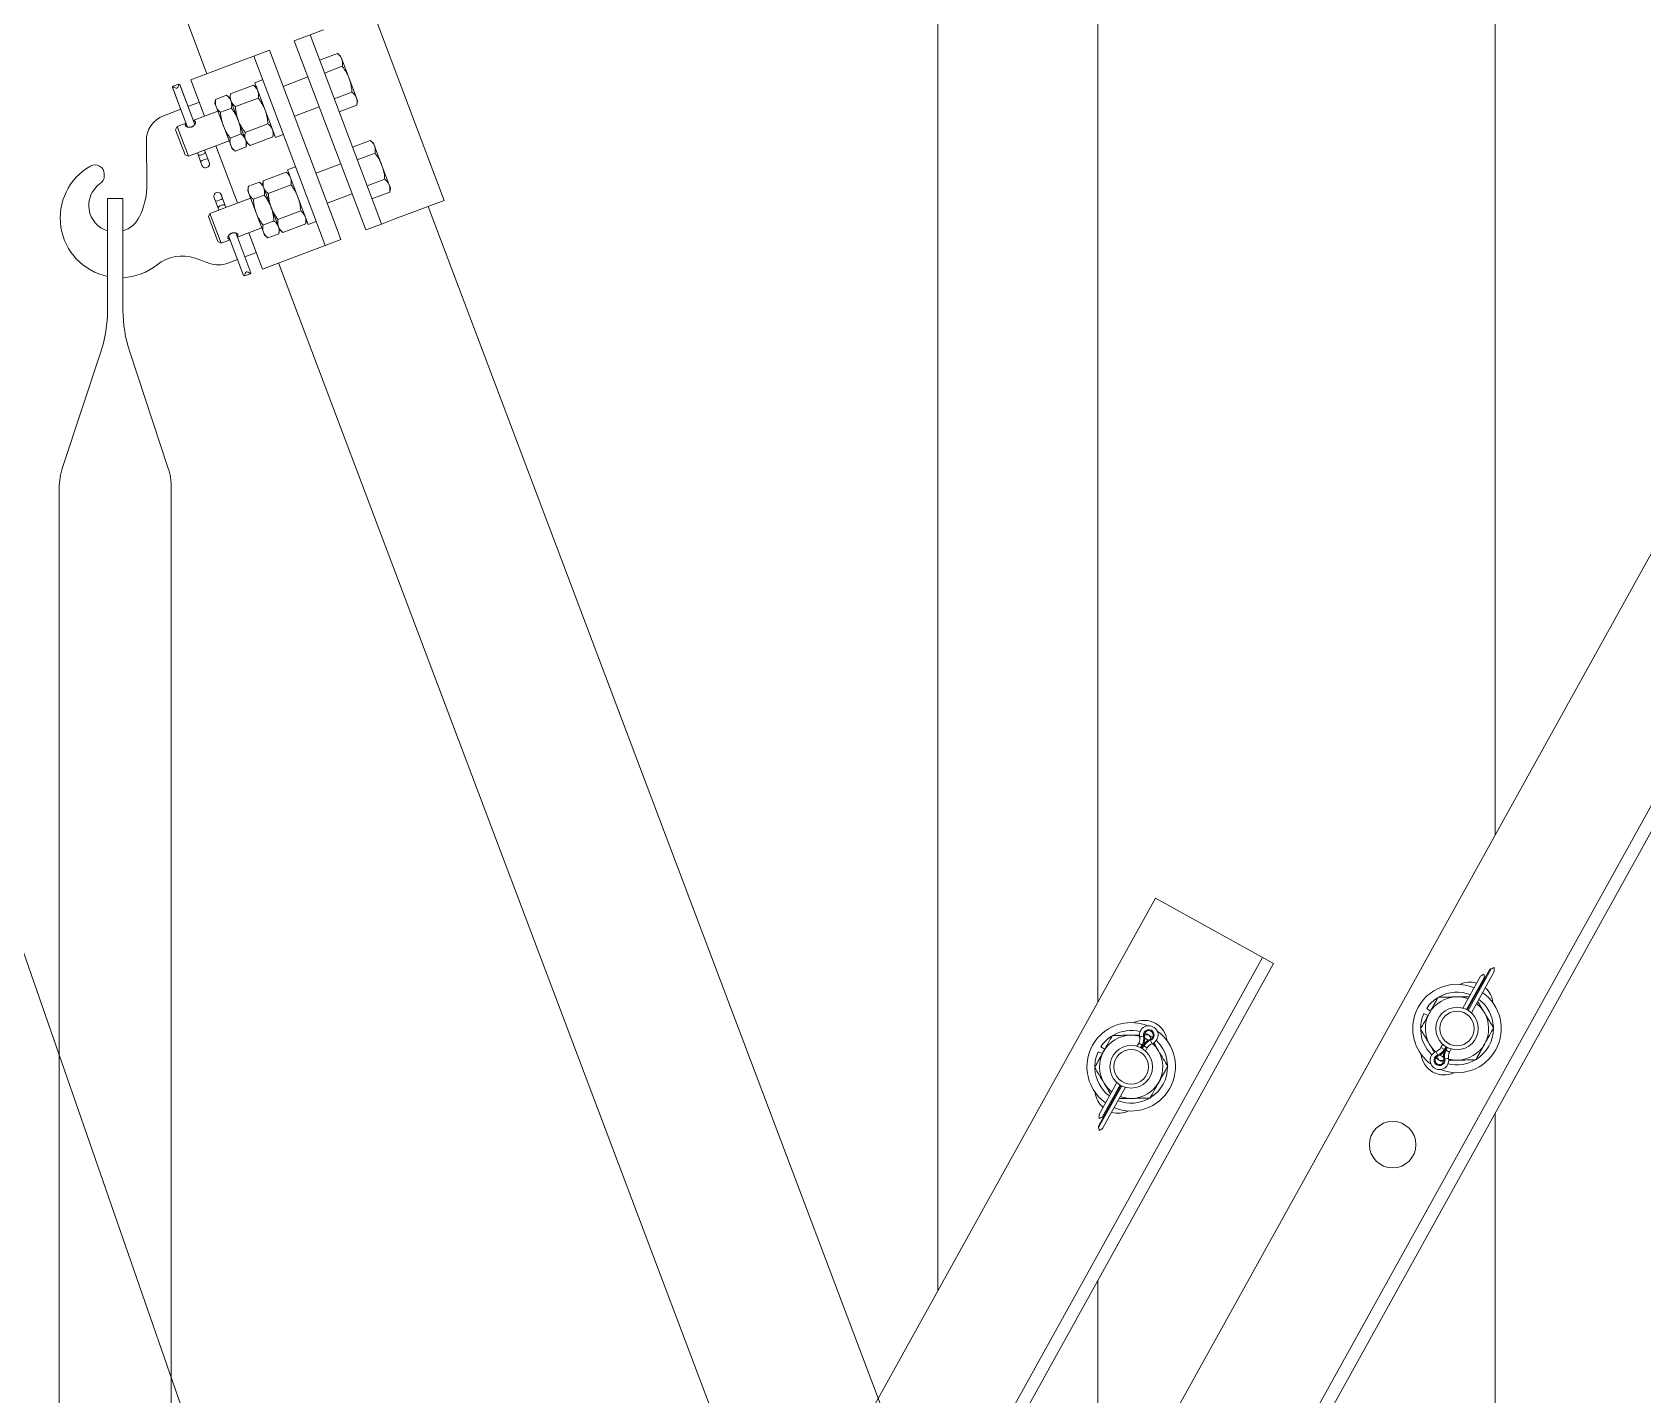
# Model space of a CAD drawing. Header units: millimetres. Extents: x -37020 to 35906, y -101 to 52234.
# Drawn here: x -281.839 to -281.232, y 327.2 to 327.713 of the extents above; entities that cross this region are included whole.
import ezdxf

# ---------------------------------------------------------------- set-up
doc = ezdxf.new("R2010")
doc.units = ezdxf.units.MM

msp = doc.modelspace()

# ---------------------------------------------------------------- linework, layer by layer
at = {"color": 251, "linetype": 'Continuous', "lineweight": 15}
for p, q in [((-282.0246, 328.36404), (-281.77283, 327.69721)), ((-281.49752, 328.31253), (-281.49752, 327.23883)), ((-281.43722, 327.34761), (-281.43722, 328.31253)), ((-281.28752, 328.31253), (-281.28752, 327.41067)), ((-281.68347, 327.6495), (-281.71038, 327.72079)), ((-281.72894, 327.71378), (-281.734, 327.71187)), ((-281.73995, 327.70963), (-281.734, 327.71187)), ((-281.73818, 327.70495), (-281.73995, 327.70963)), ((-281.734, 327.71187), (-281.73224, 327.70719)), ((-281.70886, 327.64526), (-281.73224, 327.70719)), ((-281.76031, 327.70194), (-281.77886, 327.69493)), ((-281.75524, 327.70385), (-281.76031, 327.70194)), ((-281.75524, 327.70385), (-281.7493, 327.70609)), ((-281.75348, 327.69917), (-281.75524, 327.70385)), ((-281.7493, 327.70609), (-281.74753, 327.70142)), ((-281.72415, 327.63948), (-281.74753, 327.70142)), ((-281.7148, 327.64302), (-281.73818, 327.70495)), ((-281.7304, 327.70232), (-281.72371, 327.70484)), ((-281.72371, 327.70484), (-281.72247, 327.70383)), ((-281.72247, 327.70383), (-281.72204, 327.7027)), ((-281.72204, 327.7027), (-281.71929, 327.69541)), ((-281.77886, 327.69493), (-281.77371, 327.68127)), ((-281.75483, 327.69378), (-281.75186, 327.6949)), ((-281.73009, 327.63724), (-281.75348, 327.69917)), ((-281.74414, 327.69244), (-281.73479, 327.69597)), ((-281.72856, 327.69746), (-281.72188, 327.69998)), ((-281.71929, 327.69541), (-281.71654, 327.68811)), ((-281.78012, 327.67709), (-281.78577, 327.69207)), ((-281.78012, 327.67709), (-281.78577, 327.69205)), ((-281.78564, 327.69246), (-281.78346, 327.69328)), ((-281.77745, 327.6781), (-281.78311, 327.69308)), ((-281.7831, 327.69306), (-281.77745, 327.6781)), ((-281.76546, 327.68908), (-281.76957, 327.68753)), ((-281.76546, 327.68908), (-281.76422, 327.68806)), ((-281.76422, 327.68806), (-281.76396, 327.68965)), ((-281.76396, 327.68965), (-281.75536, 327.6929)), ((-281.75536, 327.6929), (-281.75411, 327.69188)), ((-281.74704, 327.67313), (-281.75483, 327.69378)), ((-281.72489, 327.68774), (-281.71821, 327.69026)), ((-281.78265, 327.6838), (-281.78919, 327.68133)), ((-281.77566, 327.68644), (-281.77999, 327.6848)), ((-281.77803, 327.67964), (-281.76877, 327.68314)), ((-281.76983, 327.68594), (-281.76957, 327.68753)), ((-281.76941, 327.68482), (-281.76983, 327.68594)), ((-281.76941, 327.68482), (-281.76665, 327.67752)), ((-281.76363, 327.68422), (-281.76774, 327.68267)), ((-281.76422, 327.68806), (-281.76379, 327.68693)), ((-281.76379, 327.68693), (-281.76104, 327.67964)), ((-281.76212, 327.68479), (-281.75352, 327.68803)), ((-281.73055, 327.68474), (-281.7399, 327.68121)), ((-281.72306, 327.68287), (-281.71637, 327.6854)), ((-281.71654, 327.68811), (-281.71611, 327.68699)), ((-281.71611, 327.68699), (-281.71637, 327.6854)), ((-281.78464, 327.67612), (-281.78408, 327.67736)), ((-281.78408, 327.67736), (-281.7807, 327.67863)), ((-281.77984, 327.66613), (-281.78408, 327.67736)), ((-281.7639, 327.67023), (-281.76665, 327.67752)), ((-281.76104, 327.67964), (-281.75829, 327.67235)), ((-281.75845, 327.67507), (-281.74985, 327.67831)), ((-281.79566, 327.67185), (-281.79546, 327.65531)), ((-281.78108, 327.66669), (-281.78464, 327.67612)), ((-281.76453, 327.67191), (-281.77984, 327.66613)), ((-281.75996, 327.6745), (-281.76406, 327.67295)), ((-281.76347, 327.6691), (-281.7639, 327.67023)), ((-281.75829, 327.67235), (-281.75786, 327.67122)), ((-281.75786, 327.67122), (-281.75812, 327.66964)), ((-281.75662, 327.6702), (-281.75786, 327.67122)), ((-281.75662, 327.6702), (-281.74802, 327.67345)), ((-281.74776, 327.67504), (-281.74802, 327.67345)), ((-281.74407, 327.67425), (-281.74704, 327.67313)), ((-281.71804, 327.66958), (-281.71135, 327.6721)), ((-281.71011, 327.67108), (-281.71135, 327.6721)), ((-281.70968, 327.66995), (-281.71011, 327.67108)), ((-281.77984, 327.66613), (-281.78108, 327.66669)), ((-281.7762, 327.66672), (-281.77646, 327.66741)), ((-281.77621, 327.66673), (-281.77646, 327.66741)), ((-281.77621, 327.66673), (-281.7762, 327.66672)), ((-281.77521, 327.66409), (-281.77621, 327.66673)), ((-281.7762, 327.66672), (-281.77606, 327.66661)), ((-281.77521, 327.66409), (-281.7762, 327.66672)), ((-281.77606, 327.66661), (-281.77588, 327.66654)), ((-281.77588, 327.66654), (-281.77564, 327.6665)), ((-281.77564, 327.6665), (-281.77538, 327.6665)), ((-281.77538, 327.6665), (-281.7751, 327.66654)), ((-281.7751, 327.66654), (-281.7748, 327.66662)), ((-281.7748, 327.66662), (-281.77452, 327.66673)), ((-281.77452, 327.66673), (-281.77425, 327.66686)), ((-281.77425, 327.66686), (-281.77401, 327.66702)), ((-281.77401, 327.66702), (-281.77381, 327.66719)), ((-281.77381, 327.66719), (-281.77366, 327.66737)), ((-281.77354, 327.66772), (-281.7738, 327.66841)), ((-281.77379, 327.66841), (-281.77354, 327.66774)), ((-281.77366, 327.66737), (-281.77357, 327.66755)), ((-281.77357, 327.66755), (-281.77354, 327.66772)), ((-281.77354, 327.66772), (-281.77354, 327.66774)), ((-281.77354, 327.66774), (-281.77254, 327.6651)), ((-281.77255, 327.6651), (-281.77354, 327.66772)), ((-281.77255, 327.6651), (-281.77254, 327.6651)), ((-281.77191, 327.66342), (-281.77255, 327.6651)), ((-281.77254, 327.6651), (-281.77192, 327.66346)), ((-281.76947, 327.67005), (-281.76134, 327.64853)), ((-281.76223, 327.66808), (-281.76347, 327.6691)), ((-281.75812, 327.66964), (-281.76223, 327.66808)), ((-281.7162, 327.66471), (-281.70952, 327.66724)), ((-281.70693, 327.66266), (-281.70968, 327.66995)), ((-281.81151, 327.65943), (-281.8115, 327.65873)), ((-281.77521, 327.66409), (-281.77521, 327.66409)), ((-281.77458, 327.66242), (-281.77521, 327.66409)), ((-281.77459, 327.66245), (-281.77521, 327.66409)), ((-281.7516, 327.65691), (-281.743, 327.66015)), ((-281.74175, 327.65913), (-281.743, 327.66015)), ((-281.7395, 327.66216), (-281.74247, 327.66104)), ((-281.74247, 327.66104), (-281.73467, 327.64039)), ((-281.72243, 327.66322), (-281.73178, 327.65969)), ((-281.70417, 327.65537), (-281.70693, 327.66266)), ((-281.75721, 327.65479), (-281.75747, 327.6532)), ((-281.75747, 327.6532), (-281.75704, 327.65207)), ((-281.7531, 327.65634), (-281.75721, 327.65479)), ((-281.75704, 327.65207), (-281.75429, 327.64478)), ((-281.75186, 327.65532), (-281.7531, 327.65634)), ((-281.7516, 327.65691), (-281.75186, 327.65532)), ((-281.75143, 327.65419), (-281.75186, 327.65532)), ((-281.74868, 327.6469), (-281.75143, 327.65419)), ((-281.74976, 327.65204), (-281.74116, 327.65529)), ((-281.72754, 327.64846), (-281.71819, 327.652)), ((-281.71253, 327.65499), (-281.70584, 327.65752)), ((-281.71069, 327.65013), (-281.70401, 327.65265)), ((-281.70375, 327.65424), (-281.70417, 327.65537)), ((-281.70401, 327.65265), (-281.70375, 327.65424)), ((-281.81027, 327.65014), (-281.80447, 327.65014)), ((-281.81027, 327.65014), (-281.81027, 327.6082)), ((-281.80447, 327.65014), (-281.80447, 327.6082)), ((-281.75641, 327.65039), (-281.77172, 327.64461)), ((-281.77022, 327.65088), (-281.76959, 327.6492)), ((-281.77021, 327.65084), (-281.76959, 327.64921)), ((-281.76959, 327.64921), (-281.76859, 327.64656)), ((-281.76959, 327.64921), (-281.76959, 327.6492)), ((-281.76959, 327.6492), (-281.7686, 327.64658)), ((-281.7686, 327.64658), (-281.76856, 327.64675)), ((-281.7686, 327.64658), (-281.76834, 327.64589)), ((-281.76859, 327.64656), (-281.7686, 327.64658)), ((-281.76859, 327.64656), (-281.76834, 327.64589)), ((-281.76856, 327.64675), (-281.76847, 327.64693)), ((-281.76847, 327.64693), (-281.76832, 327.64711)), ((-281.76832, 327.64711), (-281.76812, 327.64728)), ((-281.76812, 327.64728), (-281.76788, 327.64744)), ((-281.76788, 327.64744), (-281.76761, 327.64757)), ((-281.76761, 327.64757), (-281.76733, 327.64768)), ((-281.76756, 327.65189), (-281.76692, 327.65021)), ((-281.76692, 327.65021), (-281.76754, 327.65185)), ((-281.76733, 327.64768), (-281.76703, 327.64776)), ((-281.76703, 327.64776), (-281.76675, 327.6478)), ((-281.76592, 327.64757), (-281.76692, 327.65021)), ((-281.76692, 327.65021), (-281.76593, 327.64759)), ((-281.76692, 327.65021), (-281.76692, 327.65021)), ((-281.76675, 327.6478), (-281.76649, 327.6478)), ((-281.76649, 327.6478), (-281.76626, 327.64776)), ((-281.76626, 327.64776), (-281.76607, 327.64769)), ((-281.76607, 327.64769), (-281.76593, 327.64759)), ((-281.76593, 327.64759), (-281.76567, 327.6469)), ((-281.76593, 327.64759), (-281.76592, 327.64757)), ((-281.76567, 327.6469), (-281.76592, 327.64757)), ((-281.75126, 327.65148), (-281.75537, 327.64992)), ((-281.74592, 327.63961), (-281.74868, 327.6469)), ((-281.68347, 327.6495), (-281.70202, 327.6425)), ((-281.4735, 327.07514), (-281.6895, 327.64722)), ((-281.79825, 327.64344), (-281.79767, 327.64472)), ((-281.77172, 327.64461), (-281.77228, 327.64337)), ((-281.77228, 327.64337), (-281.76872, 327.63395)), ((-281.77172, 327.64461), (-281.76748, 327.63339)), ((-281.75154, 327.63749), (-281.75429, 327.64478)), ((-281.74759, 327.64175), (-281.7517, 327.6402)), ((-281.74609, 327.64232), (-281.73749, 327.64557)), ((-281.74425, 327.63746), (-281.73565, 327.64071)), ((-281.73565, 327.64071), (-281.73539, 327.64229)), ((-281.73467, 327.64039), (-281.7317, 327.64151)), ((-281.71303, 327.63834), (-281.7148, 327.64302)), ((-281.70709, 327.64058), (-281.71303, 327.63834)), ((-281.70886, 327.64526), (-281.70709, 327.64058)), ((-281.70202, 327.6425), (-281.70709, 327.64058)), ((-281.76872, 327.63395), (-281.76748, 327.63339)), ((-281.76748, 327.63339), (-281.7641, 327.63466)), ((-281.76468, 327.6362), (-281.75903, 327.62124)), ((-281.76468, 327.6362), (-281.75902, 327.62122)), ((-281.76202, 327.63721), (-281.75636, 327.62223)), ((-281.75636, 327.62225), (-281.76201, 327.63721)), ((-281.76143, 327.63567), (-281.75217, 327.63917)), ((-281.75195, 327.62364), (-281.75711, 327.6373)), ((-281.75154, 327.63749), (-281.75111, 327.63636)), ((-281.75111, 327.63636), (-281.74987, 327.63534)), ((-281.74576, 327.63689), (-281.74987, 327.63534)), ((-281.7455, 327.63848), (-281.74592, 327.63961)), ((-281.74576, 327.63689), (-281.7455, 327.63848)), ((-281.7455, 327.63848), (-281.74425, 327.63746)), ((-281.72833, 327.63256), (-281.73009, 327.63724)), ((-281.72239, 327.63481), (-281.72833, 327.63256)), ((-281.72415, 327.63948), (-281.72239, 327.63481)), ((-281.75429, 327.62984), (-281.75862, 327.6282)), ((-281.73339, 327.63065), (-281.75195, 327.62364)), ((-281.72833, 327.63256), (-281.73339, 327.63065)), ((-281.77175, 327.62574), (-281.7773, 327.62769)), ((-281.76128, 327.6272), (-281.76491, 327.62583)), ((-281.75867, 327.62102), (-281.75649, 327.62184)), ((-281.74591, 327.62592), (-281.51184, 327.00597)), ((-281.82721, 327.54895), (-281.8128, 327.59249)), ((-281.78753, 327.54895), (-281.80194, 327.59249)), ((-281.68194, 326.90612), (-281.909, 327.55898)), ((-281.20553, 327.55857), (-281.81155, 326.46529)), ((-281.82847, 326.52337), (-281.82847, 327.5411)), ((-281.78626, 326.52337), (-281.78626, 327.5411)), ((-281.16526, 327.53624), (-281.77127, 326.44297)), ((-281.1611, 327.53394), (-281.76711, 326.44067)), ((-281.41554, 327.38672), (-282.02155, 326.29345)), ((-281.37111, 327.36209), (-281.41554, 327.38672)), ((-281.37526, 327.3644), (-281.98127, 326.27112)), ((-281.37111, 327.36209), (-281.97712, 326.26882)), ((-281.29313, 327.35733), (-281.29979, 327.34531)), ((-281.29839, 327.34477), (-281.29163, 327.35696)), ((-281.29807, 327.3446), (-281.28958, 327.35991)), ((-281.29807, 327.3446), (-281.29152, 327.35642)), ((-281.29776, 327.34442), (-281.28906, 327.36011)), ((-281.29655, 327.34352), (-281.28795, 327.35903)), ((-281.29313, 327.35733), (-281.29307, 327.35736)), ((-281.29307, 327.35736), (-281.29291, 327.35746)), ((-281.29291, 327.35746), (-281.29265, 327.35762)), ((-281.29265, 327.35762), (-281.29229, 327.35783)), ((-281.29229, 327.35783), (-281.29185, 327.3581)), ((-281.29185, 327.3581), (-281.29178, 327.35775)), ((-281.29178, 327.35775), (-281.29171, 327.35737)), ((-281.29171, 327.35737), (-281.29163, 327.35696)), ((-281.29163, 327.35696), (-281.29161, 327.35688)), ((-281.29161, 327.35688), (-281.2916, 327.3568)), ((-281.2916, 327.3568), (-281.29158, 327.35673)), ((-281.29158, 327.35673), (-281.29157, 327.35665)), ((-281.29157, 327.35665), (-281.29155, 327.35659)), ((-281.29155, 327.35659), (-281.29154, 327.35653)), ((-281.29154, 327.35653), (-281.29153, 327.35648)), ((-281.29153, 327.35648), (-281.29153, 327.35645)), ((-281.29153, 327.35645), (-281.29152, 327.35643)), ((-281.29152, 327.35643), (-281.29152, 327.35642)), ((-281.28957, 327.35992), (-281.28958, 327.35991)), ((-281.28955, 327.35992), (-281.28957, 327.35992)), ((-281.28952, 327.35994), (-281.28955, 327.35992)), ((-281.28947, 327.35995), (-281.28952, 327.35994)), ((-281.28942, 327.35998), (-281.28947, 327.35995)), ((-281.28936, 327.36), (-281.28942, 327.35998)), ((-281.28929, 327.36003), (-281.28936, 327.36)), ((-281.28921, 327.36005), (-281.28929, 327.36003)), ((-281.28913, 327.36008), (-281.28921, 327.36005)), ((-281.28906, 327.36011), (-281.28913, 327.36008)), ((-281.28868, 327.36026), (-281.28906, 327.36011)), ((-281.28831, 327.3604), (-281.28868, 327.36026)), ((-281.28798, 327.36053), (-281.28831, 327.3604)), ((-281.28797, 327.36001), (-281.28798, 327.36053)), ((-281.28796, 327.3596), (-281.28797, 327.36001)), ((-281.28796, 327.35929), (-281.28796, 327.3596)), ((-281.28796, 327.3591), (-281.28796, 327.35929)), ((-281.28795, 327.35903), (-281.28796, 327.3591)), ((-281.31282, 327.34256), (-281.31442, 327.34329)), ((-281.31191, 327.3442), (-281.31337, 327.34517)), ((-281.43465, 327.32979), (-281.43611, 327.33076)), ((-281.42253, 327.3309), (-281.42185, 327.33212)), ((-281.42185, 327.33212), (-281.42055, 327.3314)), ((-281.4215, 327.33443), (-281.42139, 327.33445)), ((-281.42139, 327.33445), (-281.42109, 327.33452)), ((-281.42055, 327.3314), (-281.42112, 327.33036)), ((-281.42109, 327.33452), (-281.42062, 327.33461)), ((-281.42023, 327.33122), (-281.42081, 327.33019)), ((-281.42023, 327.33122), (-281.4208, 327.33019)), ((-281.42062, 327.33461), (-281.42004, 327.33473)), ((-281.42055, 327.3314), (-281.42023, 327.33122)), ((-281.41992, 327.33105), (-281.42049, 327.33001)), ((-281.41992, 327.33105), (-281.42023, 327.33122)), ((-281.42004, 327.33473), (-281.41998, 327.33475)), ((-281.41998, 327.33475), (-281.41991, 327.33476)), ((-281.41861, 327.33033), (-281.41992, 327.33105)), ((-281.41991, 327.33476), (-281.41985, 327.33477)), ((-281.41985, 327.33477), (-281.4198, 327.33478)), ((-281.4198, 327.33478), (-281.41975, 327.33479)), ((-281.41975, 327.33479), (-281.41972, 327.3348)), ((-281.41972, 327.3348), (-281.4197, 327.3348)), ((-281.4197, 327.3348), (-281.41969, 327.33481)), ((-281.41801, 327.33522), (-281.41969, 327.33519)), ((-281.41891, 327.33361), (-281.41959, 327.33396)), ((-281.41955, 327.3359), (-281.41854, 327.33544)), ((-281.41825, 327.33322), (-281.41891, 327.33361)), ((-281.41854, 327.33544), (-281.4184, 327.33537)), ((-281.41776, 327.33501), (-281.41665, 327.3343)), ((-281.41748, 327.33357), (-281.41748, 327.33358)), ((-281.41747, 327.33355), (-281.41748, 327.33357)), ((-281.41746, 327.33352), (-281.41747, 327.33355)), ((-281.41744, 327.33348), (-281.41746, 327.33352)), ((-281.41742, 327.33343), (-281.41744, 327.33348)), ((-281.4174, 327.33337), (-281.41742, 327.33343)), ((-281.41738, 327.33331), (-281.4174, 327.33337)), ((-281.41736, 327.33325), (-281.41738, 327.33331)), ((-281.41715, 327.33269), (-281.41736, 327.33325)), ((-281.41699, 327.33224), (-281.41715, 327.33269)), ((-281.41688, 327.33195), (-281.41699, 327.33224)), ((-281.41684, 327.33185), (-281.41688, 327.33195)), ((-281.41665, 327.3343), (-281.41663, 327.33428)), ((-281.30734, 327.3317), (-281.30802, 327.33047)), ((-281.30802, 327.33047), (-281.30671, 327.32975)), ((-281.30671, 327.32975), (-281.30614, 327.33079)), ((-281.3064, 327.32957), (-281.30582, 327.33061)), ((-281.3064, 327.32958), (-281.30583, 327.33061)), ((-281.30608, 327.3294), (-281.30551, 327.33044)), ((-281.43556, 327.32815), (-281.43715, 327.32887)), ((-281.41861, 327.33033), (-281.41929, 327.3291)), ((-281.31, 327.32652), (-281.30908, 327.32591)), ((-281.30979, 327.32895), (-281.30975, 327.32885)), ((-281.30975, 327.32885), (-281.30964, 327.32856)), ((-281.30964, 327.32856), (-281.30948, 327.32811)), ((-281.30948, 327.32811), (-281.30927, 327.32755)), ((-281.30861, 327.32557), (-281.30948, 327.32701)), ((-281.30927, 327.32755), (-281.30925, 327.32749)), ((-281.30925, 327.32749), (-281.30923, 327.32743)), ((-281.30923, 327.32743), (-281.30921, 327.32737)), ((-281.30921, 327.32737), (-281.30919, 327.32732)), ((-281.30919, 327.32732), (-281.30917, 327.32728)), ((-281.30917, 327.32728), (-281.30916, 327.32724)), ((-281.30916, 327.32724), (-281.30915, 327.32722)), ((-281.30915, 327.32722), (-281.30915, 327.32722)), ((-281.30908, 327.32591), (-281.30894, 327.32582)), ((-281.30772, 327.32719), (-281.30837, 327.32758)), ((-281.3083, 327.32547), (-281.30711, 327.32491)), ((-281.30704, 327.32684), (-281.30772, 327.32719)), ((-281.30711, 327.32491), (-281.30708, 327.3249)), ((-281.30693, 327.32599), (-281.30694, 327.32599)), ((-281.30691, 327.326), (-281.30693, 327.32599)), ((-281.30688, 327.326), (-281.30691, 327.326)), ((-281.30683, 327.32601), (-281.30688, 327.326)), ((-281.30678, 327.32602), (-281.30683, 327.32601)), ((-281.30672, 327.32604), (-281.30678, 327.32602)), ((-281.30665, 327.32605), (-281.30672, 327.32604)), ((-281.30671, 327.32975), (-281.3064, 327.32958)), ((-281.30659, 327.32606), (-281.30665, 327.32605)), ((-281.30601, 327.32618), (-281.30659, 327.32606)), ((-281.30608, 327.3294), (-281.3064, 327.32957)), ((-281.30478, 327.32868), (-281.30608, 327.3294)), ((-281.30554, 327.32628), (-281.30601, 327.32618)), ((-281.30524, 327.32635), (-281.30554, 327.32628)), ((-281.30513, 327.32637), (-281.30524, 327.32635)), ((-281.30478, 327.32868), (-281.3041, 327.3299)), ((-281.42856, 327.31619), (-281.43705, 327.30088)), ((-281.42824, 327.31603), (-281.43694, 327.30033)), ((-281.43674, 327.30526), (-281.43008, 327.31728)), ((-281.42887, 327.31638), (-281.43563, 327.30418)), ((-281.42684, 327.31549), (-281.43544, 327.29997)), ((-281.42856, 327.3162), (-281.43511, 327.30438)), ((-281.43705, 327.30087), (-281.43705, 327.30088)), ((-281.43704, 327.30085), (-281.43705, 327.30087)), ((-281.43704, 327.30082), (-281.43704, 327.30085)), ((-281.43703, 327.30077), (-281.43704, 327.30082)), ((-281.43702, 327.30071), (-281.43703, 327.30077)), ((-281.437, 327.30065), (-281.43702, 327.30071)), ((-281.43699, 327.30057), (-281.437, 327.30065)), ((-281.43697, 327.3005), (-281.43699, 327.30057)), ((-281.43696, 327.30042), (-281.43697, 327.3005)), ((-281.43694, 327.30033), (-281.43696, 327.30042)), ((-281.43686, 327.29993), (-281.43694, 327.30033)), ((-281.43674, 327.30526), (-281.43674, 327.3052)), ((-281.43674, 327.3052), (-281.43673, 327.30501)), ((-281.43673, 327.30501), (-281.43673, 327.3047)), ((-281.43673, 327.3047), (-281.43672, 327.30428)), ((-281.43672, 327.30428), (-281.43671, 327.30377)), ((-281.43671, 327.30377), (-281.43638, 327.3039)), ((-281.43638, 327.3039), (-281.43602, 327.30404)), ((-281.43602, 327.30404), (-281.43563, 327.30418)), ((-281.43563, 327.30418), (-281.43556, 327.30421)), ((-281.43556, 327.30421), (-281.43548, 327.30424)), ((-281.43548, 327.30424), (-281.43541, 327.30427)), ((-281.43541, 327.30427), (-281.43534, 327.3043)), ((-281.43534, 327.3043), (-281.43527, 327.30432)), ((-281.43527, 327.30432), (-281.43522, 327.30434)), ((-281.43522, 327.30434), (-281.43517, 327.30436)), ((-281.43517, 327.30436), (-281.43514, 327.30437)), ((-281.43514, 327.30437), (-281.43512, 327.30438)), ((-281.43512, 327.30438), (-281.43511, 327.30438)), ((-281.28752, 327.30588), (-281.28752, 326.05053)), ((-281.43679, 327.29955), (-281.43686, 327.29993)), ((-281.43672, 327.2992), (-281.43679, 327.29955)), ((-281.43628, 327.29946), (-281.43672, 327.2992)), ((-281.43592, 327.29968), (-281.43628, 327.29946)), ((-281.43566, 327.29984), (-281.43592, 327.29968)), ((-281.43549, 327.29994), (-281.43566, 327.29984)), ((-281.43544, 327.29997), (-281.43549, 327.29994)), ((-281.43722, 326.32553), (-281.43722, 327.24283))]:
    msp.add_line(p, q, dxfattribs=at)
for centre, radius in [((-281.30195, 327.33761), 0.008), ((-281.30195, 327.33761), 0.0065), ((-281.42468, 327.32319), 0.008), ((-281.42468, 327.32319), 0.0065), ((-281.32619, 327.29387), 0.00875)]:
    msp.add_circle(centre, radius, dxfattribs=at)
for centre, radius, start, end in [((-281.78566, 327.67197), 0.01, 110.68458, 180.68459), ((-281.77218, 327.66009), 0.00502, 94.22033, 127.14884), ((-281.8056, 327.64288), 0.0225, 119.68016, 258.03097), ((-281.81501, 327.65939), 0.0035, 0.68459, 119.68017), ((-281.815, 327.65869), 0.0035, 304.43357, 0.68459), ((-281.77438, 327.66254), 0.00023, 200.6846, 211.64695), ((-281.77334, 327.66318), 0.00145, 211.64694, 9.72223), ((-281.77214, 327.66338), 0.00023, 9.72223, 20.68458), ((-281.80737, 327.64756), 0.01, 124.43357, 253.14204), ((-281.82046, 327.65501), 0.025, 335.68458, 0.68459), ((-281.76879, 327.65113), 0.00145, 31.64694, 189.72223), ((-281.76999, 327.65092), 0.00023, 189.72223, 200.68458), ((-281.76996, 327.65421), 0.00502, 274.22033, 307.14884), ((-281.76775, 327.65177), 0.00023, 20.6846, 31.64695), ((-281.80737, 327.64756), 0.01, 286.85796, 335.68458), ((-281.78226, 327.61353), 0.015, 70.68459, 128.49899), ((-281.8056, 327.64288), 0.0225, 272.88864, 308.49899), ((-281.76845, 327.63518), 0.01, 250.68459, 290.68459), ((-281.86027, 327.6082), 0.05, 341.69015, 0), ((-281.75447, 327.6082), 0.05, 180, 198.30985), ((-281.80347, 327.5411), 0.025, 161.69015, 180), ((-281.81126, 327.5411), 0.025, 0, 18.30985), ((-281.2971, 327.34635), 0.00875, 73.20608, 115.72086), ((-281.30195, 327.33761), 0.01666, 67.3746, 163.23561), ((-281.30195, 327.33761), 0.0137, 122.13468, 146.5), ((-281.30195, 327.33761), 0.01191, 91, 151), ((-281.30195, 327.33761), 0.0137, 68.75885, 119.42231), ((-281.30195, 327.33761), 0.01666, 247.98755, 54.6254), ((-281.30195, 327.33761), 0.01191, 69.93407, 91), ((-281.2971, 327.34635), 0.00875, 6.27914, 48.79392), ((-281.30195, 327.33761), 0.0137, 155.5, 179.51382), ((-281.30195, 327.33761), 0.01191, 151, 211), ((-281.30195, 327.33761), 0.01191, 31, 52.06593), ((-281.30195, 327.33761), 0.0137, 2.49757, 53.24115), ((-281.30195, 327.33761), 0.01191, 331, 31), ((-281.42468, 327.32319), 0.01666, 67.98755, 138.76439), ((-281.42468, 327.32319), 0.0137, 75.75627, 119.28782), ((-281.42468, 327.32319), 0.01666, 247.3746, 54.01245), ((-281.41984, 327.33194), 0.00875, 6.27914, 115.72086), ((-281.41806, 327.33515), 0.00351, 331, 191.73362), ((-281.41806, 327.33515), 0.00203, 290.26637, 191.73362), ((-281.41806, 327.33515), 0.00167, 290.26637, 191.73362), ((-281.30195, 327.33761), 0.01666, 163.23561, 234.01245), ((-281.30195, 327.33761), 0.0137, 182.71218, 226.24373), ((-281.30195, 327.33761), 0.0137, 301.53993, 359.97127), ((-281.42468, 327.32319), 0.01666, 138.76439, 234.6254), ((-281.42468, 327.32319), 0.0137, 122.48618, 146.5), ((-281.42468, 327.32319), 0.01191, 91, 151), ((-281.42468, 327.32319), 0.01191, 74.70977, 91), ((-281.42479, 327.33375), 0.00336, 331, 11.73362), ((-281.42479, 327.33375), 0.00485, 331, 11.73362), ((-281.42479, 327.33375), 0.00521, 331, 11.73362), ((-281.41568, 327.3287), 0.00521, 110.26638, 151), ((-281.41568, 327.3287), 0.00485, 110.26638, 151), ((-281.41568, 327.3287), 0.00336, 110.26638, 151), ((-281.41806, 327.33515), 0.00351, 290.26637, 331), ((-281.42468, 327.32319), 0.01191, 31, 47.29023), ((-281.42468, 327.32319), 0.0137, 1.93083, 46.24373), ((-281.30195, 327.33761), 0.01191, 211, 227.29023), ((-281.31095, 327.3321), 0.00336, 290.26638, 331), ((-281.30195, 327.33761), 0.01191, 271, 331), ((-281.42468, 327.32319), 0.0137, 155.5, 179.86532), ((-281.42468, 327.32319), 0.01191, 151, 211), ((-281.42468, 327.32319), 0.01191, 331, 31), ((-281.30679, 327.32886), 0.00875, 186.27914, 295.72086), ((-281.30857, 327.32565), 0.00351, 110.26638, 331), ((-281.30857, 327.32565), 0.00203, 110.26638, 11.73362), ((-281.30857, 327.32565), 0.00167, 110.26638, 11.73362), ((-281.31095, 327.3321), 0.00485, 290.26638, 331), ((-281.31095, 327.3321), 0.00521, 290.26638, 331), ((-281.30184, 327.32705), 0.00521, 151, 191.73362), ((-281.30184, 327.32705), 0.00485, 151, 191.73362), ((-281.30857, 327.32565), 0.00351, 331, 11.73362), ((-281.30195, 327.33761), 0.0137, 255.75627, 300.06917), ((-281.30184, 327.32705), 0.00336, 151, 191.73362), ((-281.30195, 327.33761), 0.01191, 254.70977, 271), ((-281.42468, 327.32319), 0.0137, 182.57769, 233.24115), ((-281.42468, 327.32319), 0.0137, 302.02873, 0.46007), ((-281.42953, 327.31445), 0.00875, 186.27914, 228.79392), ((-281.42468, 327.32319), 0.01191, 211, 232.06594), ((-281.42468, 327.32319), 0.01191, 271, 331), ((-281.42953, 327.31445), 0.00875, 253.20608, 295.72086), ((-281.42468, 327.32319), 0.0137, 248.75885, 299.50243), ((-281.42468, 327.32319), 0.01191, 249.93407, 271)]:
    msp.add_arc(centre, radius, start, end, dxfattribs=at)
at = {"color": 251, "linetype": 'Continuous', "lineweight": 15, "extrusion": (0, 0, -1)}
for centre, major_axis, ratio, start_param, end_param in [((-281.78439, 327.69244), (0.00136, 0.00051), 0.534873, 3.332922, 3.77896), ((-281.78555, 327.69213), (0.000215, 0.000081), 0.534873, 3.141593, 3.332922), ((-281.78516, 327.69448), (0.00102, -0.00271), 0.501149, 5.349757, 7.216614), ((-281.78439, 327.69244), (0.00136, 0.00051), 0.534873, 5.645818, 6.091856), ((-281.78331, 327.69298), (0.000215, 0.000081), 0.534873, 6.091856, 6.283185)]:
    msp.add_ellipse(centre, major_axis=major_axis, ratio=ratio, start_param=start_param, end_param=end_param, dxfattribs=at)
at = {"color": 251, "linetype": 'Continuous', "lineweight": 15}
for centre, major_axis, ratio, start_param, end_param in [((-281.75697, 327.61982), (-0.00102, 0.00271), 0.501149, 5.349757, 7.216614), ((-281.75774, 327.62186), (0.00136, 0.00051), 0.534873, 5.645818, 6.091856), ((-281.75658, 327.62217), (0.000215, 0.000081), 0.534873, 6.091856, 6.283185), ((-281.75882, 327.62132), (0.000215, 0.000081), 0.534873, 3.141593, 3.332922), ((-281.75774, 327.62186), (0.00136, 0.00051), 0.534873, 3.332922, 3.77896)]:
    msp.add_ellipse(centre, major_axis=major_axis, ratio=ratio, start_param=start_param, end_param=end_param, dxfattribs=at)
for points, knots in [([(-281.72204, 327.7027), (-281.72207, 327.70275), (-281.72216, 327.703), (-281.72238, 327.70341), (-281.72275, 327.70392), (-281.7232, 327.7044), (-281.72354, 327.7047), (-281.72371, 327.70484)], [0, 0, 0, 0, 0.070056, 0.300425, 0.53083, 0.765392, 1, 1, 1, 1]), ([(-281.72188, 327.69998), (-281.72184, 327.70022), (-281.72178, 327.70069), (-281.72177, 327.70139), (-281.72184, 327.70206), (-281.72198, 327.70249), (-281.72204, 327.7027)], [0, 0, 0, 0, 0.2477112, 0.4953655, 0.7477053, 1, 1, 1, 1]), ([(-281.71929, 327.69541), (-281.71942, 327.69573), (-281.71968, 327.69638), (-281.72016, 327.69733), (-281.72069, 327.69825), (-281.72126, 327.69914), (-281.72167, 327.6997), (-281.72188, 327.69998)], [0, 0, 0, 0, 0.199457, 0.398929, 0.601454, 0.804007, 1, 1, 1, 1]), ([(-281.71821, 327.69026), (-281.71828, 327.69094), (-281.71838, 327.69196), (-281.71865, 327.69331), (-281.71892, 327.69435), (-281.71916, 327.69504), (-281.71929, 327.69541)], [0, 0, 0, 0, 0.387945, 0.583937, 0.779906, 1, 1, 1, 1]), ([(-281.76546, 327.68908), (-281.76527, 327.68892), (-281.76481, 327.68852), (-281.76433, 327.68795), (-281.76398, 327.68739), (-281.76386, 327.68709), (-281.76379, 327.68693)], [0, 0, 0, 0, 0.257198, 0.62627, 0.81314, 1, 1, 1, 1]), ([(-281.76396, 327.68965), (-281.76399, 327.68941), (-281.76406, 327.68894), (-281.76407, 327.68825), (-281.764, 327.68757), (-281.76386, 327.68715), (-281.76379, 327.68693)], [0, 0, 0, 0, 0.247269, 0.495363, 0.746874, 1, 1, 1, 1]), ([(-281.75536, 327.6929), (-281.75518, 327.69274), (-281.75481, 327.69243), (-281.75435, 327.69191), (-281.75395, 327.69136), (-281.75378, 327.69095), (-281.75369, 327.69075)], [0, 0, 0, 0, 0.247269, 0.495363, 0.746874, 1, 1, 1, 1]), ([(-281.75369, 327.69075), (-281.75367, 327.69069), (-281.75356, 327.69038), (-281.75346, 327.68992), (-281.75342, 327.68936), (-281.75342, 327.68879), (-281.75348, 327.68834), (-281.75352, 327.68803)], [0, 0, 0, 0, 0.070059, 0.376588, 0.530821, 0.683101, 1, 1, 1, 1]), ([(-281.71654, 327.68811), (-281.71656, 327.68817), (-281.71666, 327.68842), (-281.71688, 327.68883), (-281.71725, 327.68934), (-281.71769, 327.68982), (-281.71803, 327.69011), (-281.71821, 327.69026)], [0, 0, 0, 0, 0.070056, 0.300425, 0.53083, 0.765392, 1, 1, 1, 1]), ([(-281.76957, 327.68753), (-281.76959, 327.68741), (-281.76963, 327.68716), (-281.76968, 327.68657), (-281.76967, 327.68594), (-281.76956, 327.68528), (-281.76946, 327.68497), (-281.76941, 327.68482)], [0, 0, 0, 0, 0.12856, 0.257217, 0.62628, 0.813145, 1, 1, 1, 1]), ([(-281.76941, 327.68482), (-281.76931, 327.6846), (-281.76908, 327.68409), (-281.76853, 327.68337), (-281.768, 327.6829), (-281.76774, 327.68267)], [0, 0, 0, 0, 0.268407, 0.632373, 1, 1, 1, 1]), ([(-281.76665, 327.67752), (-281.76669, 327.67764), (-281.76688, 327.67813), (-281.76715, 327.67903), (-281.76742, 327.68022), (-281.76762, 327.68144), (-281.7677, 327.68226), (-281.76774, 327.68267)], [0, 0, 0, 0, 0.0700556, 0.2998126, 0.5308313, 0.7650256, 1, 1, 1, 1]), ([(-281.76379, 327.68693), (-281.76377, 327.68688), (-281.76367, 327.68663), (-281.76345, 327.68622), (-281.76308, 327.68571), (-281.76264, 327.68523), (-281.7623, 327.68494), (-281.76212, 327.68479)], [0, 0, 0, 0, 0.070056, 0.299813, 0.530831, 0.765026, 1, 1, 1, 1]), ([(-281.76379, 327.68693), (-281.76372, 327.68671), (-281.76355, 327.68618), (-281.76349, 327.68527), (-281.76358, 327.68457), (-281.76363, 327.68422)], [0, 0, 0, 0, 0.268407, 0.632373, 1, 1, 1, 1]), ([(-281.76104, 327.67964), (-281.76108, 327.67976), (-281.76127, 327.68025), (-281.76166, 327.6811), (-281.76224, 327.68217), (-281.7629, 327.68322), (-281.76338, 327.68389), (-281.76363, 327.68422)], [0, 0, 0, 0, 0.0700556, 0.2998126, 0.5308313, 0.7650256, 1, 1, 1, 1]), ([(-281.76212, 327.68479), (-281.76208, 327.68435), (-281.762, 327.68349), (-281.76178, 327.68219), (-281.76148, 327.6809), (-281.76119, 327.68006), (-281.76104, 327.67964)], [0, 0, 0, 0, 0.247269, 0.495363, 0.746874, 1, 1, 1, 1]), ([(-281.75352, 327.68803), (-281.75327, 327.68768), (-281.75275, 327.68698), (-281.75206, 327.68586), (-281.75144, 327.68469), (-281.7511, 327.68387), (-281.75094, 327.68346)], [0, 0, 0, 0, 0.247269, 0.495363, 0.746874, 1, 1, 1, 1]), ([(-281.75094, 327.68346), (-281.75089, 327.68334), (-281.75071, 327.68285), (-281.75044, 327.68195), (-281.75016, 327.68076), (-281.74997, 327.67955), (-281.74989, 327.67872), (-281.74985, 327.67831)], [0, 0, 0, 0, 0.070056, 0.299813, 0.530831, 0.765026, 1, 1, 1, 1]), ([(-281.71637, 327.6854), (-281.71634, 327.68564), (-281.71627, 327.68611), (-281.71626, 327.6868), (-281.71633, 327.68748), (-281.71647, 327.6879), (-281.71654, 327.68811)], [0, 0, 0, 0, 0.247711, 0.495365, 0.747705, 1, 1, 1, 1]), ([(-281.78061, 327.6784), (-281.78062, 327.67839), (-281.7807, 327.67834), (-281.78081, 327.67823), (-281.78093, 327.67807), (-281.78099, 327.67791), (-281.78098, 327.67775), (-281.78092, 327.6776), (-281.78081, 327.67745), (-281.78065, 327.67732), (-281.78044, 327.6772), (-281.7802, 327.67711), (-281.77991, 327.67704), (-281.7796, 327.67701), (-281.77927, 327.67701), (-281.77893, 327.67707), (-281.77861, 327.67717), (-281.77832, 327.6773), (-281.77804, 327.67748), (-281.7778, 327.67767), (-281.7776, 327.67789), (-281.77742, 327.67813), (-281.77729, 327.67837), (-281.7772, 327.67861), (-281.77717, 327.67883), (-281.77718, 327.67902), (-281.77724, 327.67917), (-281.77734, 327.67929), (-281.77748, 327.67937), (-281.77766, 327.67941), (-281.77782, 327.67942), (-281.77792, 327.67941), (-281.77794, 327.67941)], [0, 0, 0, 0, 0.003682, 0.039936, 0.076077, 0.113337, 0.148204, 0.184166, 0.217713, 0.25221, 0.286234, 0.321161, 0.356766, 0.393373, 0.429418, 0.466605, 0.501023, 0.536512, 0.56981, 0.604018, 0.638396, 0.673681, 0.709667, 0.746706, 0.782399, 0.81923, 0.85327, 0.888331, 0.92188, 0.956338, 0.991139, 1, 1, 1, 1]), ([(-281.76406, 327.67295), (-281.76432, 327.6733), (-281.76483, 327.674), (-281.76552, 327.67512), (-281.76615, 327.67629), (-281.76648, 327.67711), (-281.76665, 327.67752)], [0, 0, 0, 0, 0.247269, 0.495363, 0.746874, 1, 1, 1, 1]), ([(-281.76104, 327.67964), (-281.76099, 327.67953), (-281.7608, 327.67904), (-281.76042, 327.67818), (-281.75984, 327.67711), (-281.75918, 327.67607), (-281.75869, 327.6754), (-281.75845, 327.67507)], [0, 0, 0, 0, 0.070056, 0.299813, 0.530831, 0.765026, 1, 1, 1, 1]), ([(-281.75996, 327.6745), (-281.76, 327.67493), (-281.76008, 327.6758), (-281.7603, 327.6771), (-281.7606, 327.67839), (-281.76089, 327.67922), (-281.76104, 327.67964)], [0, 0, 0, 0, 0.247711, 0.495365, 0.747705, 1, 1, 1, 1]), ([(-281.74985, 327.67831), (-281.74966, 327.67815), (-281.7492, 327.67776), (-281.74872, 327.67718), (-281.74837, 327.67662), (-281.74825, 327.67632), (-281.74818, 327.67617)], [0, 0, 0, 0, 0.257198, 0.62627, 0.81314, 1, 1, 1, 1]), ([(-281.7639, 327.67023), (-281.76392, 327.67029), (-281.76401, 327.67054), (-281.76412, 327.67099), (-281.76418, 327.67162), (-281.76416, 327.67227), (-281.7641, 327.67272), (-281.76406, 327.67295)], [0, 0, 0, 0, 0.070056, 0.299813, 0.530831, 0.765026, 1, 1, 1, 1]), ([(-281.76223, 327.66808), (-281.76241, 327.66824), (-281.76277, 327.66855), (-281.76324, 327.66907), (-281.76363, 327.66962), (-281.76381, 327.67003), (-281.7639, 327.67023)], [0, 0, 0, 0, 0.247269, 0.495363, 0.746874, 1, 1, 1, 1]), ([(-281.75829, 327.67235), (-281.75831, 327.67241), (-281.75841, 327.67265), (-281.75863, 327.67307), (-281.759, 327.67358), (-281.75944, 327.67405), (-281.75978, 327.67435), (-281.75996, 327.6745)], [0, 0, 0, 0, 0.070056, 0.300425, 0.53083, 0.765392, 1, 1, 1, 1]), ([(-281.75845, 327.67507), (-281.75849, 327.67482), (-281.75857, 327.67422), (-281.75855, 327.67347), (-281.75844, 327.67282), (-281.75834, 327.67251), (-281.75829, 327.67235)], [0, 0, 0, 0, 0.257198, 0.62627, 0.81314, 1, 1, 1, 1]), ([(-281.75829, 327.67235), (-281.75819, 327.67213), (-281.75797, 327.67163), (-281.75741, 327.6709), (-281.75688, 327.67044), (-281.75662, 327.6702)], [0, 0, 0, 0, 0.268407, 0.632373, 1, 1, 1, 1]), ([(-281.75812, 327.66964), (-281.75809, 327.66987), (-281.75802, 327.67035), (-281.75801, 327.67104), (-281.75808, 327.67172), (-281.75822, 327.67214), (-281.75829, 327.67235)], [0, 0, 0, 0, 0.247269, 0.495363, 0.746874, 1, 1, 1, 1]), ([(-281.74818, 327.67617), (-281.74811, 327.67594), (-281.74794, 327.67541), (-281.74788, 327.6745), (-281.74797, 327.6738), (-281.74802, 327.67345)], [0, 0, 0, 0, 0.268407, 0.632373, 1, 1, 1, 1]), ([(-281.71135, 327.6721), (-281.71117, 327.67194), (-281.71081, 327.67163), (-281.71034, 327.67112), (-281.70995, 327.67056), (-281.70977, 327.67016), (-281.70968, 327.66995)], [0, 0, 0, 0, 0.247711, 0.495365, 0.747705, 1, 1, 1, 1]), ([(-281.70968, 327.66995), (-281.70966, 327.6699), (-281.70957, 327.66965), (-281.70946, 327.66919), (-281.7094, 327.66856), (-281.70942, 327.66791), (-281.70948, 327.66746), (-281.70952, 327.66724)], [0, 0, 0, 0, 0.070056, 0.300425, 0.53083, 0.765392, 1, 1, 1, 1]), ([(-281.70952, 327.66724), (-281.70912, 327.66668), (-281.70852, 327.66585), (-281.70783, 327.66466), (-281.70735, 327.6637), (-281.70707, 327.66302), (-281.70693, 327.66266)], [0, 0, 0, 0, 0.387945, 0.583937, 0.779906, 1, 1, 1, 1]), ([(-281.74133, 327.65801), (-281.74142, 327.65822), (-281.74165, 327.65873), (-281.7422, 327.65945), (-281.74273, 327.65992), (-281.743, 327.66015)], [0, 0, 0, 0, 0.268407, 0.632373, 1, 1, 1, 1]), ([(-281.70693, 327.66266), (-281.70681, 327.66233), (-281.70658, 327.66167), (-281.70631, 327.66065), (-281.70609, 327.6596), (-281.70594, 327.65856), (-281.70588, 327.65786), (-281.70584, 327.65752)], [0, 0, 0, 0, 0.199457, 0.398929, 0.601454, 0.804007, 1, 1, 1, 1]), ([(-281.75721, 327.65479), (-281.75724, 327.65455), (-281.75731, 327.65407), (-281.75732, 327.65338), (-281.75725, 327.65271), (-281.75711, 327.65228), (-281.75704, 327.65207)], [0, 0, 0, 0, 0.247269, 0.495363, 0.746874, 1, 1, 1, 1]), ([(-281.75704, 327.65207), (-281.75702, 327.65201), (-281.75692, 327.65177), (-281.7567, 327.65135), (-281.75633, 327.65085), (-281.75589, 327.65037), (-281.75555, 327.65007), (-281.75537, 327.64992)], [0, 0, 0, 0, 0.070056, 0.299813, 0.530831, 0.765026, 1, 1, 1, 1]), ([(-281.7531, 327.65634), (-281.75292, 327.65618), (-281.75255, 327.65587), (-281.75209, 327.65536), (-281.7517, 327.6548), (-281.75152, 327.65439), (-281.75143, 327.65419)], [0, 0, 0, 0, 0.247269, 0.495363, 0.746874, 1, 1, 1, 1]), ([(-281.75143, 327.65419), (-281.7515, 327.65442), (-281.75167, 327.65495), (-281.75173, 327.65586), (-281.75164, 327.65655), (-281.7516, 327.65691)], [0, 0, 0, 0, 0.268407, 0.632373, 1, 1, 1, 1]), ([(-281.75143, 327.65419), (-281.75141, 327.65413), (-281.75132, 327.65388), (-281.75121, 327.65343), (-281.75115, 327.6528), (-281.75117, 327.65215), (-281.75123, 327.6517), (-281.75126, 327.65148)], [0, 0, 0, 0, 0.070056, 0.300425, 0.53083, 0.765392, 1, 1, 1, 1]), ([(-281.74976, 327.65204), (-281.74995, 327.65221), (-281.75041, 327.6526), (-281.75089, 327.65317), (-281.75124, 327.65374), (-281.75137, 327.65404), (-281.75143, 327.65419)], [0, 0, 0, 0, 0.257198, 0.62627, 0.81314, 1, 1, 1, 1]), ([(-281.74868, 327.6469), (-281.74872, 327.64701), (-281.7489, 327.64751), (-281.74917, 327.6484), (-281.74945, 327.64959), (-281.74964, 327.65081), (-281.74972, 327.65163), (-281.74976, 327.65204)], [0, 0, 0, 0, 0.070056, 0.299813, 0.530831, 0.765026, 1, 1, 1, 1]), ([(-281.74116, 327.65529), (-281.74113, 327.65554), (-281.74104, 327.65614), (-281.74106, 327.65688), (-281.74117, 327.65754), (-281.74127, 327.65785), (-281.74133, 327.65801)], [0, 0, 0, 0, 0.257198, 0.62627, 0.81314, 1, 1, 1, 1]), ([(-281.73857, 327.65071), (-281.73862, 327.65083), (-281.73881, 327.65132), (-281.73919, 327.65217), (-281.73978, 327.65325), (-281.74043, 327.65429), (-281.74092, 327.65496), (-281.74116, 327.65529)], [0, 0, 0, 0, 0.070056, 0.299813, 0.530831, 0.765026, 1, 1, 1, 1]), ([(-281.70584, 327.65752), (-281.70566, 327.65736), (-281.7053, 327.65705), (-281.70483, 327.65653), (-281.70444, 327.65598), (-281.70426, 327.65557), (-281.70417, 327.65537)], [0, 0, 0, 0, 0.2477112, 0.4953655, 0.7477053, 1, 1, 1, 1]), ([(-281.70417, 327.65537), (-281.70415, 327.65531), (-281.70406, 327.65506), (-281.70396, 327.65461), (-281.7039, 327.65398), (-281.70391, 327.65333), (-281.70398, 327.65288), (-281.70401, 327.65265)], [0, 0, 0, 0, 0.070056, 0.300425, 0.53083, 0.765392, 1, 1, 1, 1]), ([(-281.75537, 327.64992), (-281.75533, 327.64949), (-281.75525, 327.64862), (-281.75503, 327.64733), (-281.75473, 327.64604), (-281.75444, 327.6452), (-281.75429, 327.64478)], [0, 0, 0, 0, 0.247269, 0.495363, 0.746874, 1, 1, 1, 1]), ([(-281.75126, 327.65148), (-281.75101, 327.65112), (-281.7505, 327.65042), (-281.7498, 327.6493), (-281.74918, 327.64813), (-281.74884, 327.64731), (-281.74868, 327.6469)], [0, 0, 0, 0, 0.247711, 0.495365, 0.747705, 1, 1, 1, 1]), ([(-281.74868, 327.6469), (-281.74863, 327.64678), (-281.74845, 327.64629), (-281.74818, 327.64539), (-281.74791, 327.6442), (-281.74771, 327.64299), (-281.74763, 327.64217), (-281.74759, 327.64175)], [0, 0, 0, 0, 0.0700556, 0.2998126, 0.5308313, 0.7650256, 1, 1, 1, 1]), ([(-281.74609, 327.64232), (-281.74634, 327.64267), (-281.74686, 327.64338), (-281.74755, 327.6445), (-281.74817, 327.64566), (-281.74851, 327.64649), (-281.74868, 327.6469)], [0, 0, 0, 0, 0.247269, 0.495363, 0.746874, 1, 1, 1, 1]), ([(-281.73749, 327.64557), (-281.73753, 327.646), (-281.73761, 327.64687), (-281.73783, 327.64816), (-281.73813, 327.64946), (-281.73843, 327.65029), (-281.73857, 327.65071)], [0, 0, 0, 0, 0.247269, 0.495363, 0.746874, 1, 1, 1, 1]), ([(-281.75429, 327.64478), (-281.75425, 327.64466), (-281.75406, 327.64417), (-281.75367, 327.64332), (-281.75309, 327.64225), (-281.75243, 327.6412), (-281.75195, 327.64054), (-281.7517, 327.6402)], [0, 0, 0, 0, 0.0700556, 0.2998126, 0.5308313, 0.7650256, 1, 1, 1, 1]), ([(-281.75154, 327.63749), (-281.75161, 327.63771), (-281.75178, 327.63824), (-281.75184, 327.63915), (-281.75175, 327.63985), (-281.7517, 327.6402)], [0, 0, 0, 0, 0.268407, 0.632373, 1, 1, 1, 1]), ([(-281.74592, 327.63961), (-281.74602, 327.63982), (-281.74624, 327.64033), (-281.7468, 327.64105), (-281.74733, 327.64152), (-281.74759, 327.64175)], [0, 0, 0, 0, 0.268407, 0.632373, 1, 1, 1, 1]), ([(-281.74592, 327.63961), (-281.74594, 327.63966), (-281.74603, 327.63991), (-281.74614, 327.64037), (-281.7462, 327.641), (-281.74618, 327.64165), (-281.74612, 327.6421), (-281.74609, 327.64232)], [0, 0, 0, 0, 0.070056, 0.299813, 0.530831, 0.765026, 1, 1, 1, 1]), ([(-281.73582, 327.64342), (-281.73584, 327.64348), (-281.73596, 327.64379), (-281.7362, 327.6442), (-281.73653, 327.64464), (-281.73692, 327.64507), (-281.73726, 327.64537), (-281.73749, 327.64557)], [0, 0, 0, 0, 0.070059, 0.376588, 0.530821, 0.683101, 1, 1, 1, 1]), ([(-281.73565, 327.64071), (-281.73562, 327.64094), (-281.73555, 327.64142), (-281.73554, 327.64211), (-281.73561, 327.64279), (-281.73575, 327.64321), (-281.73582, 327.64342)], [0, 0, 0, 0, 0.247269, 0.495363, 0.746874, 1, 1, 1, 1]), ([(-281.76419, 327.63489), (-281.7642, 327.63489), (-281.76429, 327.63488), (-281.76444, 327.63489), (-281.76464, 327.63493), (-281.76479, 327.63501), (-281.7649, 327.63514), (-281.76495, 327.63529), (-281.76496, 327.63548), (-281.76493, 327.63568), (-281.76485, 327.63591), (-281.76473, 327.63614), (-281.76456, 327.63638), (-281.76435, 327.63661), (-281.76409, 327.63683), (-281.76381, 327.637), (-281.7635, 327.63714), (-281.76319, 327.63724), (-281.76287, 327.63729), (-281.76256, 327.6373), (-281.76226, 327.63727), (-281.76197, 327.63721), (-281.76171, 327.63711), (-281.76149, 327.63699), (-281.76132, 327.63685), (-281.7612, 327.6367), (-281.76115, 327.63654), (-281.76115, 327.63639), (-281.7612, 327.63624), (-281.76131, 327.63609), (-281.76142, 327.63598), (-281.7615, 327.63592), (-281.76152, 327.6359)], [0, 0, 0, 0, 0.003682, 0.039936, 0.076077, 0.113337, 0.148204, 0.184166, 0.217713, 0.25221, 0.286234, 0.321161, 0.356766, 0.393373, 0.429418, 0.466605, 0.501023, 0.536512, 0.56981, 0.604018, 0.638396, 0.673681, 0.709667, 0.746706, 0.782399, 0.81923, 0.85327, 0.888331, 0.92188, 0.956338, 0.991139, 1, 1, 1, 1]), ([(-281.74987, 327.63534), (-281.74996, 327.63542), (-281.75015, 327.63558), (-281.75059, 327.63599), (-281.751, 327.63647), (-281.75135, 327.63703), (-281.75147, 327.63734), (-281.75154, 327.63749)], [0, 0, 0, 0, 0.12856, 0.257217, 0.62628, 0.813145, 1, 1, 1, 1]), ([(-281.74576, 327.63689), (-281.74572, 327.63714), (-281.74564, 327.63774), (-281.74566, 327.63849), (-281.74577, 327.63914), (-281.74587, 327.63945), (-281.74592, 327.63961)], [0, 0, 0, 0, 0.257198, 0.62627, 0.81314, 1, 1, 1, 1]), ([(-281.74425, 327.63746), (-281.74443, 327.63762), (-281.7448, 327.63793), (-281.74526, 327.63844), (-281.74566, 327.639), (-281.74583, 327.6394), (-281.74592, 327.63961)], [0, 0, 0, 0, 0.247269, 0.495363, 0.746874, 1, 1, 1, 1]), ([(-281.31237, 327.34338), (-281.3119, 327.34422), (-281.31095, 327.34594), (-281.30984, 327.34793), (-281.30921, 327.34907), (-281.30903, 327.3494)], [0, 0, 0, 0, 0.406636, 0.827972, 1, 1, 1, 1]), ([(-281.30903, 327.3494), (-281.30796, 327.34942), (-281.30578, 327.34945), (-281.3034, 327.34949), (-281.30219, 327.34952), (-281.30215, 327.34952)], [0, 0, 0, 0, 0.484546, 0.986748, 1, 1, 1, 1]), ([(-281.30215, 327.34952), (-281.30119, 327.34953), (-281.29957, 327.34956), (-281.29803, 327.34959), (-281.29741, 327.3496)], [0, 0, 0, 0, 0.597277, 1, 1, 1, 1]), ([(-281.3157, 327.33737), (-281.31518, 327.3383), (-281.31412, 327.34021), (-281.31297, 327.34229), (-281.31238, 327.34335), (-281.31237, 327.34338)], [0, 0, 0, 0, 0.4845457, 0.9867481, 1, 1, 1, 1]), ([(-281.29173, 327.34374), (-281.29182, 327.34388), (-281.29235, 327.34476), (-281.29318, 327.34615), (-281.29389, 327.34733), (-281.29418, 327.34781)], [0, 0, 0, 0, 0.098345, 0.64049, 1, 1, 1, 1]), ([(-281.28819, 327.33785), (-281.28849, 327.33835), (-281.2892, 327.33953), (-281.29038, 327.34149), (-281.29128, 327.34299), (-281.29173, 327.34374)], [0, 0, 0, 0, 0.265444, 0.628072, 1, 1, 1, 1]), ([(-281.31216, 327.33147), (-281.31224, 327.33161), (-281.31277, 327.33249), (-281.31376, 327.33414), (-281.31486, 327.33596), (-281.31549, 327.33702), (-281.3157, 327.33737)], [0, 0, 0, 0, 0.066921, 0.435837, 0.815266, 1, 1, 1, 1]), ([(-281.28819, 327.33785), (-281.28871, 327.33691), (-281.28977, 327.335), (-281.29092, 327.33292), (-281.29151, 327.33186), (-281.29153, 327.33183)], [0, 0, 0, 0, 0.484547, 0.986748, 1, 1, 1, 1]), ([(-281.43177, 327.33498), (-281.43229, 327.33405), (-281.43334, 327.33214), (-281.4345, 327.33006), (-281.43509, 327.32899), (-281.4351, 327.32897)], [0, 0, 0, 0, 0.4845457, 0.9867481, 1, 1, 1, 1]), ([(-281.42489, 327.3351), (-281.42505, 327.3351), (-281.42608, 327.33508), (-281.42801, 327.33505), (-281.43013, 327.33501), (-281.43136, 327.33499), (-281.43177, 327.33498)], [0, 0, 0, 0, 0.066921, 0.435837, 0.815266, 1, 1, 1, 1]), ([(-281.4215, 327.33516), (-281.42176, 327.33516), (-281.42286, 327.33514), (-281.42401, 327.33512), (-281.42489, 327.3351)], [0, 0, 0, 0, 0.2287917, 1, 1, 1, 1]), ([(-281.41715, 327.33378), (-281.41724, 327.33393), (-281.41754, 327.33443), (-281.41782, 327.3349), (-281.41801, 327.33522)], [0, 0, 0, 0, 0.32141, 1, 1, 1, 1]), ([(-281.41447, 327.32933), (-281.41497, 327.33016), (-281.41556, 327.33114), (-281.41612, 327.33208), (-281.41621, 327.33222)], [0, 0, 0, 0, 0.847161, 1, 1, 1, 1]), ([(-281.31041, 327.32857), (-281.31054, 327.32878), (-281.31111, 327.32973), (-281.3117, 327.33071), (-281.31216, 327.33147)], [0, 0, 0, 0, 0.2287917, 1, 1, 1, 1]), ([(-281.29153, 327.33183), (-281.29199, 327.33099), (-281.29295, 327.32927), (-281.29405, 327.32728), (-281.29468, 327.32614), (-281.29486, 327.32582)], [0, 0, 0, 0, 0.406635, 0.827972, 1, 1, 1, 1]), ([(-281.4351, 327.32897), (-281.43557, 327.32812), (-281.43652, 327.32641), (-281.43763, 327.32442), (-281.43825, 327.32328), (-281.43844, 327.32295)], [0, 0, 0, 0, 0.406636, 0.827972, 1, 1, 1, 1]), ([(-281.41093, 327.32343), (-281.41148, 327.32435), (-281.4126, 327.32622), (-281.41383, 327.32826), (-281.41446, 327.3293), (-281.41447, 327.32933)], [0, 0, 0, 0, 0.4845457, 0.9867486, 1, 1, 1, 1]), ([(-281.30693, 327.3256), (-281.30711, 327.3256), (-281.30769, 327.32559), (-281.30824, 327.32558), (-281.30861, 327.32557)], [0, 0, 0, 0, 0.32141, 1, 1, 1, 1]), ([(-281.30174, 327.3257), (-281.30271, 327.32568), (-281.30386, 327.32566), (-281.30494, 327.32564), (-281.30511, 327.32564)], [0, 0, 0, 0, 0.847161, 1, 1, 1, 1]), ([(-281.29486, 327.32582), (-281.29593, 327.3258), (-281.29811, 327.32576), (-281.30049, 327.32572), (-281.30171, 327.3257), (-281.30174, 327.3257)], [0, 0, 0, 0, 0.4845457, 0.9867486, 1, 1, 1, 1]), ([(-281.43844, 327.32295), (-281.43789, 327.32203), (-281.43676, 327.32017), (-281.43554, 327.31813), (-281.43491, 327.31708), (-281.43489, 327.31706)], [0, 0, 0, 0, 0.484546, 0.986748, 1, 1, 1, 1]), ([(-281.41426, 327.31742), (-281.4138, 327.31826), (-281.41285, 327.31997), (-281.41174, 327.32197), (-281.41111, 327.3231), (-281.41093, 327.32343)], [0, 0, 0, 0, 0.406635, 0.827972, 1, 1, 1, 1]), ([(-281.43489, 327.31706), (-281.4344, 327.31623), (-281.43356, 327.31484), (-281.43277, 327.31352), (-281.43245, 327.31299)], [0, 0, 0, 0, 0.597277, 1, 1, 1, 1]), ([(-281.4176, 327.3114), (-281.41708, 327.31234), (-281.41602, 327.31424), (-281.41487, 327.31632), (-281.41428, 327.31739), (-281.41426, 327.31742)], [0, 0, 0, 0, 0.484547, 0.986748, 1, 1, 1, 1]), ([(-281.42448, 327.31128), (-281.42463, 327.31128), (-281.42567, 327.31126), (-281.42728, 327.31123), (-281.42867, 327.31121), (-281.42922, 327.3112)], [0, 0, 0, 0, 0.098345, 0.64049, 1, 1, 1, 1]), ([(-281.4176, 327.3114), (-281.41818, 327.31139), (-281.41956, 327.31137), (-281.42185, 327.31133), (-281.42359, 327.3113), (-281.42448, 327.31128)], [0, 0, 0, 0, 0.265444, 0.628072, 1, 1, 1, 1])]:
    msp.add_open_spline(points, degree=3, knots=knots, dxfattribs=at)

doc.saveas('drawing.dxf')
